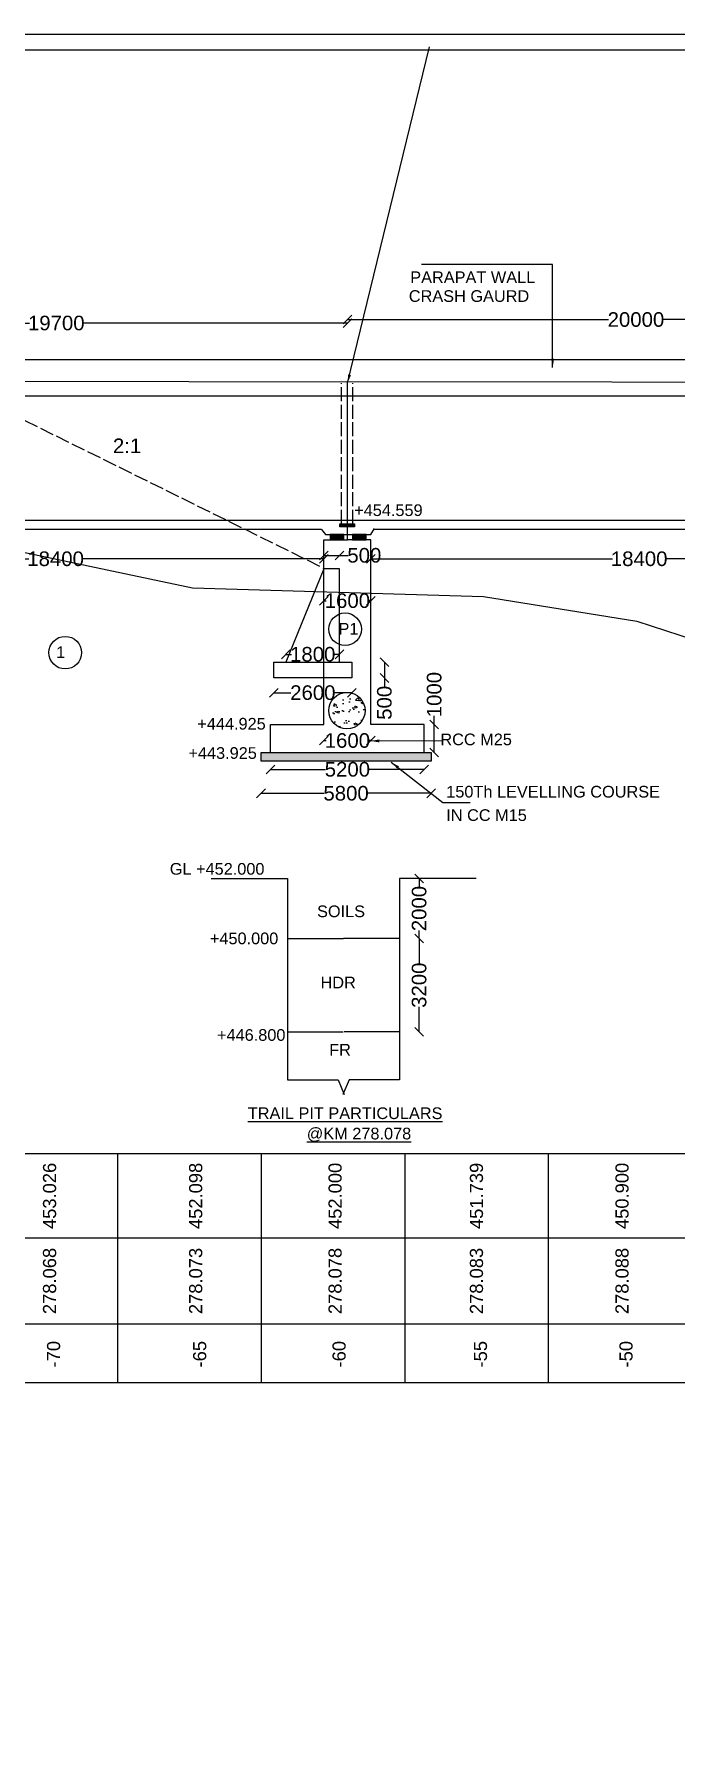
# Model space of a CAD drawing. Header units: millimetres. Extents: x 5124 to 3252586, y 2311 to 45846679.
# Drawn here: x 3027714 to 3049701, y 45787760 to 45846679 of the extents above; entities that cross this region are included whole.
import ezdxf

# ---------------------------------------------------------------- set-up
doc = ezdxf.new("R2010")
doc.units = ezdxf.units.MM
doc.header["$MEASUREMENT"] = 0
doc.linetypes.add('ACAD_ISO02W100', pattern=[15, 12, -3])
for name, color, linetype in [('DIMENSION', 7, 'Continuous'), ('DRAWING', 7, 'Continuous'), ('TEXT', 7, 'Continuous')]:
    doc.layers.add(name, color=color, linetype=linetype)
doc.styles.get("Standard").update_dxf_attribs({"font": 'arial.ttf'})
doc.dimstyles.get("Standard").update_dxf_attribs({"dimtxt": 500, "dimasz": 300, "dimexe": 0.18, "dimexo": 0.0625, "dimgap": 0.09, "dimtad": 0, "dimdec": 0, "dimzin": 0, "dimdsep": 46, "dimtxsty": 'Standard', "dimblk": 'OBLIQUE', "dimcen": 0.09, "dimse1": 1, "dimse2": 1, "dimadec": 0, "dimazin": 0, "dimtfac": 1, "dimtdec": 0, "dimtofl": 0, "dimtmove": 0, "dimatfit": 3, "dimfxl": 1, "dimtolj": 1, "dimtzin": 0, "dimarcsym": 0})

# ---------------------------------------------------------------- blocks, each defined once
blk = doc.blocks.new('_Oblique')
at = {"color": 0, "linetype": 'ByBlock', "lineweight": -2}
blk.add_line((-0.5, -0.5), (0.5, 0.5), dxfattribs=at)
blk = doc.blocks.new('*D17')
at = {"layer": 'Defpoints', "color": 0, "transparency": 16777216}
for p in [(3041081, 45823017), (3041424, 45823017), (3041081, 45822058)]:
    blk.add_point(p, dxfattribs=at)
at = {"layer": 'DIMENSION', "color": 0, "lineweight": -2, "transparency": 16777216}
for p, q in [((3041424, 45823017), (3041424, 45823317)), ((3041424, 45822058), (3041424, 45823017))]:
    blk.add_line(p, q, dxfattribs=at)
at = {"layer": 'DIMENSION', "color": 0, "lineweight": -2, "transparency": 16777216, "xscale": 300, "yscale": 300, "zscale": 300}
for p, rotation in [((3041424, 45823017), 90), ((3041424, 45822058), 270)]:
    blk.add_blockref('_Oblique', p, dxfattribs=dict(at, rotation=rotation))
at = {"layer": 'DIMENSION', "color": 0, "transparency": 16777216, "insert": (3041424, 45824040), "char_height": 500, "attachment_point": 5, "rotation": 90}
blk.add_mtext('\\A1;1000', dxfattribs=at)
blk = doc.blocks.new('*D18')
at = {"layer": 'Defpoints', "color": 0, "transparency": 16777216}
for p in [(3035811, 45822058), (3041081, 45822058), (3041081, 45821475)]:
    blk.add_point(p, dxfattribs=at)
at = {"layer": 'DIMENSION', "color": 0, "lineweight": -2, "transparency": 16777216}
for p, q in [((3035811, 45821475), (3037700, 45821475)), ((3041081, 45821475), (3039192, 45821475))]:
    blk.add_line(p, q, dxfattribs=at)
at = {"layer": 'DIMENSION', "color": 0, "lineweight": -2, "transparency": 16777216, "xscale": 300, "yscale": 300, "zscale": 300, "rotation": 180}
blk.add_blockref('_Oblique', (3035811, 45821475), dxfattribs=at)
at = {"layer": 'DIMENSION', "color": 0, "lineweight": -2, "transparency": 16777216, "xscale": 300, "yscale": 300, "zscale": 300}
blk.add_blockref('_Oblique', (3041081, 45821475), dxfattribs=at)
at = {"layer": 'DIMENSION', "color": 0, "transparency": 16777216, "insert": (3038446, 45821475), "char_height": 500, "attachment_point": 5}
blk.add_mtext('\\A1;5200', dxfattribs=at)
blk = doc.blocks.new('*D19')
at = {"layer": 'Defpoints', "color": 0, "transparency": 16777216}
for p in [(3035485, 45821752), (3041317, 45821752), (3041317, 45820654)]:
    blk.add_point(p, dxfattribs=at)
at = {"layer": 'DIMENSION', "color": 0, "lineweight": -2, "transparency": 16777216}
for p, q in [((3035485, 45820654), (3037655, 45820654)), ((3041317, 45820654), (3039147, 45820654))]:
    blk.add_line(p, q, dxfattribs=at)
at = {"layer": 'DIMENSION', "color": 0, "lineweight": -2, "transparency": 16777216, "xscale": 300, "yscale": 300, "zscale": 300, "rotation": 180}
blk.add_blockref('_Oblique', (3035485, 45820654), dxfattribs=at)
at = {"layer": 'DIMENSION', "color": 0, "lineweight": -2, "transparency": 16777216, "xscale": 300, "yscale": 300, "zscale": 300}
blk.add_blockref('_Oblique', (3041317, 45820654), dxfattribs=at)
at = {"layer": 'DIMENSION', "color": 0, "transparency": 16777216, "insert": (3038401, 45820654), "char_height": 500, "attachment_point": 5}
blk.add_mtext('\\A1;5800', dxfattribs=at)
blk = doc.blocks.new('*D20')
at = {"layer": 'Defpoints', "color": 0, "transparency": 16777216}
for p in [(3035925, 45824609), (3038597, 45824609), (3038597, 45824104)]:
    blk.add_point(p, dxfattribs=at)
at = {"layer": 'DIMENSION', "color": 0, "lineweight": -2, "transparency": 16777216}
for p, q in [((3035925, 45824104), (3036511, 45824104)), ((3038597, 45824104), (3038011, 45824104))]:
    blk.add_line(p, q, dxfattribs=at)
at = {"layer": 'DIMENSION', "color": 0, "lineweight": -2, "transparency": 16777216, "xscale": 300, "yscale": 300, "zscale": 300, "rotation": 180}
blk.add_blockref('_Oblique', (3035925, 45824104), dxfattribs=at)
at = {"layer": 'DIMENSION', "color": 0, "lineweight": -2, "transparency": 16777216, "xscale": 300, "yscale": 300, "zscale": 300}
blk.add_blockref('_Oblique', (3038597, 45824104), dxfattribs=at)
at = {"layer": 'DIMENSION', "color": 0, "transparency": 16777216, "insert": (3037261, 45824104), "char_height": 500, "attachment_point": 5}
blk.add_mtext('\\A1;2600', dxfattribs=at)
blk = doc.blocks.new('*D21')
at = {"layer": 'Defpoints', "color": 0, "transparency": 16777216}
for p in [(3038523, 45825150), (3038597, 45824609), (3039716, 45824609)]:
    blk.add_point(p, dxfattribs=at)
at = {"layer": 'DIMENSION', "color": 0, "lineweight": -2, "transparency": 16777216}
for p, q in [((3039716, 45825150), (3039716, 45824609)), ((3039716, 45824609), (3039716, 45824309))]:
    blk.add_line(p, q, dxfattribs=at)
at = {"layer": 'DIMENSION', "color": 0, "lineweight": -2, "transparency": 16777216, "xscale": 300, "yscale": 300, "zscale": 300}
for p, rotation in [((3039716, 45825150), 90), ((3039716, 45824609), 270)]:
    blk.add_blockref('_Oblique', p, dxfattribs=dict(at, rotation=rotation))
at = {"layer": 'DIMENSION', "color": 0, "transparency": 16777216, "insert": (3039716, 45823758), "char_height": 500, "attachment_point": 5, "rotation": 90}
blk.add_mtext('\\A1;500', dxfattribs=at)
blk = doc.blocks.new('*D22')
at = {"layer": 'Defpoints', "color": 0, "transparency": 16777216}
for p in [(3037641, 45828248), (3039251, 45828248), (3039251, 45827258)]:
    blk.add_point(p, dxfattribs=at)
at = {"layer": 'DIMENSION', "color": 0, "lineweight": -2, "transparency": 16777216}
for p, q in [((3037641, 45827258), (3037724, 45827258)), ((3039251, 45827258), (3039168, 45827258))]:
    blk.add_line(p, q, dxfattribs=at)
at = {"layer": 'DIMENSION', "color": 0, "lineweight": -2, "transparency": 16777216, "xscale": 300, "yscale": 300, "zscale": 300, "rotation": 180}
blk.add_blockref('_Oblique', (3037641, 45827258), dxfattribs=at)
at = {"layer": 'DIMENSION', "color": 0, "lineweight": -2, "transparency": 16777216, "xscale": 300, "yscale": 300, "zscale": 300}
blk.add_blockref('_Oblique', (3039251, 45827258), dxfattribs=at)
at = {"layer": 'DIMENSION', "color": 0, "transparency": 16777216, "insert": (3038446, 45827258), "char_height": 500, "attachment_point": 5}
blk.add_mtext('\\A1;1600', dxfattribs=at)
blk = doc.blocks.new('*D23')
at = {"layer": 'Defpoints', "color": 0, "transparency": 16777216}
for p in [(3038175, 45825420), (3036340, 45825150), (3038175, 45825150)]:
    blk.add_point(p, dxfattribs=at)
at = {"layer": 'DIMENSION', "color": 0, "lineweight": -2, "transparency": 16777216}
for p, q in [((3036340, 45825420), (3036535, 45825420)), ((3038175, 45825420), (3037980, 45825420))]:
    blk.add_line(p, q, dxfattribs=at)
at = {"layer": 'DIMENSION', "color": 0, "lineweight": -2, "transparency": 16777216, "xscale": 300, "yscale": 300, "zscale": 300, "rotation": 180}
blk.add_blockref('_Oblique', (3036340, 45825420), dxfattribs=at)
at = {"layer": 'DIMENSION', "color": 0, "lineweight": -2, "transparency": 16777216, "xscale": 300, "yscale": 300, "zscale": 300}
blk.add_blockref('_Oblique', (3038175, 45825420), dxfattribs=at)
at = {"layer": 'DIMENSION', "color": 0, "transparency": 16777216, "insert": (3037258, 45825420), "char_height": 500, "attachment_point": 5}
blk.add_mtext('\\A1;1800', dxfattribs=at)
blk = doc.blocks.new('*D24')
at = {"layer": 'Defpoints', "color": 0, "transparency": 16777216}
for p in [(3037641, 45828347), (3038175, 45828813), (3038175, 45828347)]:
    blk.add_point(p, dxfattribs=at)
at = {"layer": 'DIMENSION', "color": 0, "lineweight": -2, "transparency": 16777216}
for p, q in [((3037641, 45828813), (3038175, 45828813)), ((3038175, 45828813), (3038475, 45828813))]:
    blk.add_line(p, q, dxfattribs=at)
at = {"layer": 'DIMENSION', "color": 0, "lineweight": -2, "transparency": 16777216, "xscale": 300, "yscale": 300, "zscale": 300, "rotation": 180}
blk.add_blockref('_Oblique', (3037641, 45828813), dxfattribs=at)
at = {"layer": 'DIMENSION', "color": 0, "lineweight": -2, "transparency": 16777216, "xscale": 300, "yscale": 300, "zscale": 300}
blk.add_blockref('_Oblique', (3038175, 45828813), dxfattribs=at)
at = {"layer": 'DIMENSION', "color": 0, "transparency": 16777216, "insert": (3039027, 45828813), "char_height": 500, "attachment_point": 5}
blk.add_mtext('\\A1;500', dxfattribs=at)
blk = doc.blocks.new('*D27')
at = {"layer": 'Defpoints', "color": 0, "transparency": 16777216}
for p in [(3037641, 45823017), (3039251, 45823017), (3039251, 45822463)]:
    blk.add_point(p, dxfattribs=at)
at = {"layer": 'DIMENSION', "color": 0, "lineweight": -2, "transparency": 16777216}
for p, q in [((3037641, 45822463), (3037724, 45822463)), ((3039251, 45822463), (3039168, 45822463))]:
    blk.add_line(p, q, dxfattribs=at)
at = {"layer": 'DIMENSION', "color": 0, "lineweight": -2, "transparency": 16777216, "xscale": 300, "yscale": 300, "zscale": 300, "rotation": 180}
blk.add_blockref('_Oblique', (3037641, 45822463), dxfattribs=at)
at = {"layer": 'DIMENSION', "color": 0, "lineweight": -2, "transparency": 16777216, "xscale": 300, "yscale": 300, "zscale": 300}
blk.add_blockref('_Oblique', (3039251, 45822463), dxfattribs=at)
at = {"layer": 'DIMENSION', "color": 0, "transparency": 16777216, "insert": (3038446, 45822463), "char_height": 500, "attachment_point": 5}
blk.add_mtext('\\A1;1600', dxfattribs=at)
blk = doc.blocks.new('*D60')
at = {"layer": 'Defpoints', "color": 0, "transparency": 16777216}
for p in [(2750615, 45825053), (3156961, 45824512), (3158080, 45824512)]:
    blk.add_point(p, dxfattribs=at)
at = {"layer": 'DIMENSION', "color": 0, "lineweight": -2, "transparency": 16777216}
for p, q in [((3156961, 45825053), (3156961, 45824512)), ((3156961, 45824512), (3156961, 45824212))]:
    blk.add_line(p, q, dxfattribs=at)
at = {"layer": 'DIMENSION', "color": 0, "lineweight": -2, "transparency": 16777216, "xscale": 300, "yscale": 300, "zscale": 300}
for p, rotation in [((3156961, 45825053), 90), ((3156961, 45824512), 270)]:
    blk.add_blockref('_Oblique', p, dxfattribs=dict(at, rotation=rotation))
at = {"layer": 'DIMENSION', "color": 0, "transparency": 16777216, "insert": (3156961, 45823660), "char_height": 500, "attachment_point": 5, "rotation": 90}
blk.add_mtext('\\A1;500', dxfattribs=at)
blk = doc.blocks.new('*D65')
at = {"layer": 'Defpoints', "color": 0, "lineweight": -2, "transparency": 16777216}
for p, q in [((3019243, 45828694), (3027525, 45828694)), ((3037641, 45828694), (3029359, 45828694))]:
    blk.add_line(p, q, dxfattribs=at)
at = {"layer": 'Defpoints', "color": 0, "transparency": 16777216}
for p in [(3019243, 45828984), (3037641, 45828984), (3037641, 45828694)]:
    blk.add_point(p, dxfattribs=at)
at = {"layer": 'Defpoints', "color": 0, "lineweight": -2, "transparency": 16777216, "xscale": 300, "yscale": 300, "zscale": 300, "rotation": 180}
blk.add_blockref('_Oblique', (3019243, 45828694), dxfattribs=at)
at = {"layer": 'Defpoints', "color": 0, "lineweight": -2, "transparency": 16777216, "xscale": 300, "yscale": 300, "zscale": 300}
blk.add_blockref('_Oblique', (3037641, 45828694), dxfattribs=at)
at = {"layer": 'Defpoints', "color": 0, "transparency": 16777216, "insert": (3028442, 45828694), "char_height": 500, "attachment_point": 5}
blk.add_mtext('\\A1;18400', dxfattribs=at)
blk = doc.blocks.new('*D66')
at = {"layer": 'Defpoints', "color": 0, "lineweight": -2, "transparency": 16777216}
for p, q in [((3039251, 45828694), (3047534, 45828694)), ((3057649, 45828694), (3049367, 45828694))]:
    blk.add_line(p, q, dxfattribs=at)
at = {"layer": 'Defpoints', "color": 0, "transparency": 16777216}
for p in [(3039251, 45828984), (3057649, 45828984), (3057649, 45828694)]:
    blk.add_point(p, dxfattribs=at)
at = {"layer": 'Defpoints', "color": 0, "lineweight": -2, "transparency": 16777216, "xscale": 300, "yscale": 300, "zscale": 300, "rotation": 180}
blk.add_blockref('_Oblique', (3039251, 45828694), dxfattribs=at)
at = {"layer": 'Defpoints', "color": 0, "lineweight": -2, "transparency": 16777216, "xscale": 300, "yscale": 300, "zscale": 300}
blk.add_blockref('_Oblique', (3057649, 45828694), dxfattribs=at)
at = {"layer": 'Defpoints', "color": 0, "transparency": 16777216, "insert": (3048450, 45828694), "char_height": 500, "attachment_point": 5}
blk.add_mtext('\\A1;18400', dxfattribs=at)
blk = doc.blocks.new('*D74')
at = {"layer": 'Defpoints', "color": 0, "lineweight": -2, "transparency": 16777216}
for p, q in [((3018478, 45836778), (3027549, 45836778)), ((3038452, 45836778), (3029382, 45836778))]:
    blk.add_line(p, q, dxfattribs=at)
at = {"layer": 'Defpoints', "color": 0, "transparency": 16777216}
for p in [(3038452, 45836778), (3018478, 45836539), (3038452, 45836539)]:
    blk.add_point(p, dxfattribs=at)
at = {"layer": 'Defpoints', "color": 0, "lineweight": -2, "transparency": 16777216, "xscale": 300, "yscale": 300, "zscale": 300, "rotation": 180}
blk.add_blockref('_Oblique', (3018478, 45836778), dxfattribs=at)
at = {"layer": 'Defpoints', "color": 0, "lineweight": -2, "transparency": 16777216, "xscale": 300, "yscale": 300, "zscale": 300}
blk.add_blockref('_Oblique', (3038452, 45836778), dxfattribs=at)
at = {"layer": 'Defpoints', "color": 0, "transparency": 16777216, "insert": (3028465, 45836778), "char_height": 500, "attachment_point": 5}
blk.add_mtext('\\A1;19700', dxfattribs=at)
blk = doc.blocks.new('*D75')
at = {"layer": 'Defpoints', "color": 0, "lineweight": -2, "transparency": 16777216}
for p, q in [((3038452, 45836898), (3047396, 45836898)), ((3058229, 45836898), (3049285, 45836898))]:
    blk.add_line(p, q, dxfattribs=at)
at = {"layer": 'Defpoints', "color": 0, "transparency": 16777216}
for p in [(3038452, 45836778), (3058229, 45836898), (3058229, 45836778)]:
    blk.add_point(p, dxfattribs=at)
at = {"layer": 'Defpoints', "color": 0, "lineweight": -2, "transparency": 16777216, "xscale": 300, "yscale": 300, "zscale": 300, "rotation": 180}
blk.add_blockref('_Oblique', (3038452, 45836898), dxfattribs=at)
at = {"layer": 'Defpoints', "color": 0, "lineweight": -2, "transparency": 16777216, "xscale": 300, "yscale": 300, "zscale": 300}
blk.add_blockref('_Oblique', (3058229, 45836898), dxfattribs=at)
at = {"layer": 'Defpoints', "color": 0, "transparency": 16777216, "insert": (3048340, 45836898), "char_height": 500, "attachment_point": 5}
blk.add_mtext('\\A1;20000', dxfattribs=at)
blk = doc.blocks.new('*D85')
at = {"layer": 'Defpoints', "color": 0, "transparency": 16777216}
for p in [(3040238, 45817733), (3040907, 45817733), (3040223, 45815673)]:
    blk.add_point(p, dxfattribs=at)
at = {"layer": 'DIMENSION', "color": 0, "lineweight": -2, "transparency": 16777216}
for p, q in [((3040907, 45817733), (3040907, 45817453)), ((3040907, 45815673), (3040907, 45815953))]:
    blk.add_line(p, q, dxfattribs=at)
at = {"layer": 'DIMENSION', "color": 0, "lineweight": -2, "transparency": 16777216, "xscale": 300, "yscale": 300, "zscale": 300}
for p, rotation in [((3040907, 45817733), 90), ((3040907, 45815673), 270)]:
    blk.add_blockref('_Oblique', p, dxfattribs=dict(at, rotation=rotation))
at = {"layer": 'DIMENSION', "color": 0, "transparency": 16777216, "insert": (3040907, 45816703), "char_height": 500, "attachment_point": 5, "rotation": 90}
blk.add_mtext('\\A1;2000', dxfattribs=at)
blk = doc.blocks.new('*D86')
at = {"layer": 'Defpoints', "color": 0, "transparency": 16777216}
for p in [(3040238, 45815673), (3040907, 45815673), (3040238, 45812475)]:
    blk.add_point(p, dxfattribs=at)
at = {"layer": 'DIMENSION', "color": 0, "lineweight": -2, "transparency": 16777216}
for p, q in [((3040907, 45815673), (3040907, 45814820)), ((3040907, 45812475), (3040907, 45813329))]:
    blk.add_line(p, q, dxfattribs=at)
at = {"layer": 'DIMENSION', "color": 0, "lineweight": -2, "transparency": 16777216, "xscale": 300, "yscale": 300, "zscale": 300}
for p, rotation in [((3040907, 45815673), 90), ((3040907, 45812475), 270)]:
    blk.add_blockref('_Oblique', p, dxfattribs=dict(at, rotation=rotation))
at = {"layer": 'DIMENSION', "color": 0, "transparency": 16777216, "insert": (3040907, 45814074), "char_height": 500, "attachment_point": 5, "rotation": 90}
blk.add_mtext('\\A1;3200', dxfattribs=at)

msp = doc.modelspace()

# ---------------------------------------------------------------- hatches: boundary and pattern name
at = {"layer": 'DRAWING'}
for points in [[(3038320.4, 45829534.6), (3037852.4, 45829534.6), (3037852.4, 45829349.4), (3038320.4, 45829349.4)], [(3039093, 45829534.6), (3038625.1, 45829534.6), (3038625.1, 45829349.4), (3039093, 45829349.4)], [(3041316.7, 45822057.9), (3035484.8, 45822057.9), (3035484.8, 45821752.3), (3041316.7, 45821752.3)]]:
    msp.add_hatch(color=256, dxfattribs=at).paths.add_polyline_path(points)
h = msp.add_hatch(color=256, dxfattribs=at)
h.paths.add_polyline_path([(3038687.7, 45829898.6), (3038446.5, 45829898.6), (3038446.5, 45829794.1), (3038687.7, 45829794.1)])
h.paths.add_polyline_path([(3038446.5, 45829898.6), (3038181.8, 45829898.6), (3038181.8, 45829794.1), (3038446.5, 45829794.1)])
h = msp.add_hatch(dxfattribs=at)
h.set_pattern_fill('AR-CONC', color=256, scale=100, style=0)
h.set_pattern_definition([(50, (19485.3, -2020.8), (717.2601826, -62.752135), [75, -825]), (355, (19485.3, -2020.8), (-138.751334, 752.192134), [60, -660]), (100.4514, (19545.1, -2026.05), (578.509382, 689.439542), [63.74019, -701.142112]), (46.1842, (19485.3, -1820.8), (1067.241049, -165.519014), [112.5, -1237.5]), (96.6356, (19574.2, -1834.6), (934.662706, 974.11787), [95.610288, -1051.713]), (351.1842, (19485.3, -1820.8), (934.661945, 974.1186), [90, -990]), (21, (19585.3, -1870.8), (596.907052, -402.618891), [75, -825]), (326, (19585.3, -1870.8), (243.315332, 725.150045), [60, -660]), (71.4514, (19635.04, -1904.4), (840.222629, 322.530497), [63.74019, -701.142112]), (37.5, (19485.3, -2020.82), (12.1598553, 332.8938538), [0, -652, 0, -670, 0, -662.5]), (7.5, (19485.3, -2020.8), (263.0695374, 394.411712), [0, -382, 0, -637, 0, -252.5]), (327.5, (19262.3, -2020.82), (533.8224362, -22.5548717), [0, -250, 0, -780, 0, -1035]), (317.5, (19162.3, -2020.8), (583.1861693, 100.1049823), [0, -325, 0, -518, 0, -735])])
h.paths.add_polyline_path([(3039053.3, 45823488.9, 1), (3037809.5, 45823488.9, 1)])

# ---------------------------------------------------------------- linework, layer by layer
at = {"layer": 'DIMENSION'}
for points in [[(3018294, 45834283.1), (3178114.6, 45834283.1), (3178114.6, 45834645.7)], [(3038175, 45825150), (3038175, 45828347), (3037641, 45828347), (3036340, 45825150)]]:
    msp.add_lwpolyline(points, dxfattribs=at)
for centre in [(3038368.9, 45826280.6), (3028772.4, 45825477.5)]:
    msp.add_circle(centre, 558.5, dxfattribs=at)
at = {"layer": 'DRAWING'}
for points in [[(3235483.2, 45846678.7), (2993828.2, 45846678.7), (2993828.2, 45712015.7), (3235483.2, 45712015.7)], [(3018478.3, 45835531.2), (3178114.6, 45835531.2), (3178114.6, 45834645.7), (3018478.3, 45834775.2)], [(3037852.4, 45829349.4), (3038320.4, 45829349.4), (3038320.4, 45829534.6), (3037852.4, 45829534.6)], [(3038181.8, 45829898.6), (3038687.7, 45829898.6), (3038687.7, 45829794.1), (3038181.8, 45829794.1)], [(3038625.1, 45829349.4), (3039093, 45829349.4), (3039093, 45829534.6), (3038625.1, 45829534.6)], [(3035925.3, 45825150), (3038597.4, 45825150), (3038597.4, 45824609.1), (3035925.3, 45824609.1)], [(3035484.8, 45822057.9), (3041316.7, 45822057.9), (3041316.7, 45821752.3), (3035484.8, 45821752.3)], [(2994867.2, 45808300.7), (3198954.6, 45808300.7), (3198954.6, 45800440.5), (2994867.2, 45800440.5)], [(2994867.2, 45805415.5), (3190595.5, 45805415.5), (3190595.5, 45802449.2), (2994867.2, 45802449.2)]]:
    msp.add_lwpolyline(points, close=True, dxfattribs=at)
for points in [[(3019443, 45846148.3), (3092174.4, 45846148.3)], [(3038446.1, 45829349.4), (3038450.5, 45834717)], [(3008344.6, 45833258.2), (3013441.9, 45831532.1), (3018489.7, 45830791.2), (3033138.9, 45827702.9), (3043107.9, 45827398.9), (3048371.3, 45826563.1), (3053282.3, 45824957.4), (3057414.6, 45824668), (3063206.5, 45824712), (3068315.6, 45822864.4), (3073578.9, 45822820.4), (3078083.7, 45823677.5), (3085483.2, 45823743.5), (3093072, 45824227.9)], [(2997724.9, 45830023.8), (3198820.7, 45830023.8)], [(3037556.9, 45829703.4), (3019353.4, 45829703.4)], [(3037556.9, 45829703.4), (3037701.5, 45829534.2), (3037852.4, 45829534.6)], [(3038320.4, 45829534.6), (3038625.1, 45829534.6), (3039253.8, 45829534.6), (3039373.8, 45829738.6)], [(3057355.5, 45829703.4), (3039353.1, 45829703.4)], [(3035811.3, 45822057.9), (3035811.3, 45823017.3), (3037641, 45823017.3), (3037641, 45829349.4), (3038446.1, 45829349.4)], [(3041080.9, 45822057.9), (3041080.9, 45823017.3), (3039251.2, 45823017.3), (3039251.2, 45829349.4), (3038446.1, 45829349.4)], [(3033776.4, 45817733.2), (3036397.8, 45817733.2), (3036397.8, 45810826), (3038126.6, 45810826), (3038341.6, 45810330.4)], [(3042859.6, 45817733.2), (3040238.2, 45817733.2), (3040238.2, 45810826), (3038509.4, 45810826), (3038294.4, 45810330.4)], [(3036413.3, 45815673.4), (3038318, 45815673.4)], [(3040222.7, 45815673.4), (3038318, 45815673.4)], [(3036397.8, 45812475.5), (3038302.5, 45812475.5)], [(3040238.2, 45812475.5), (3038333.5, 45812475.5)], [(3030560.2, 45808300.7), (3030560.2, 45800440.5)], [(3035485.4, 45808300.7), (3035485.4, 45800440.5)], [(3040410.7, 45808300.7), (3040410.7, 45800440.5)], [(3045335.9, 45808300.7), (3045335.9, 45800440.5)]]:
    msp.add_lwpolyline(points, dxfattribs=at)
at = {"layer": 'DRAWING', "linetype": 'ACAD_ISO02W100', "ltscale": 40}
for points in [[(3024693.2, 45834770.1), (3037641, 45828371.9)], [(3038245.7, 45829898.6), (3038249.6, 45834716.8)], [(3038632.9, 45829898.6), (3038636.8, 45834716.8)]]:
    msp.add_lwpolyline(points, dxfattribs=at)
at = {"layer": 'DRAWING'}
msp.add_circle((3038431.4, 45823488.9), 621.9, dxfattribs=at)

# ---------------------------------------------------------------- texts
at = {"layer": 'DIMENSION'}
for s, height, p in [('PARAPAT WALL ', 400, (3040602.6, 45838149.4)), ('CRASH GAURD', 400, (3040552.2, 45837505.2)), ('2:1', 500, (3030407.8, 45832320.7)), ('+454.559', 400, (3038680, 45830163)), ('P1', 400, (3038142.1, 45826097.7)), ('1', 400, (3028463.3, 45825294.7)), ('+444.925', 400, (3033300.7, 45822839.9)), ('RCC M25', 400, (3041634.2, 45822302.8)), ('+443.925', 400, (3032995.6, 45821836.1)), ('150Th LEVELLING COURSE', 400, (3041835.9, 45820510.4)), ('IN CC M15', 400, (3041835.9, 45819707.2)), ('GL +452.000', 400, (3032356.7, 45817864.4)), ('SOILS', 400, (3037406.4, 45816408.2)), ('+450.000', 400, (3033731.8, 45815479.5)), ('HDR', 400, (3037525.6, 45813967.2)), ('+446.800', 400, (3033976.6, 45812167.9)), ('FR', 400, (3037821.7, 45811661.8)), ('%%UTRAIL PIT PARTICULARS', 400, (3035031.6, 45809484.4)), ('%%U@KM 278.078', 400, (3037053.9, 45808787.3))]:
    msp.add_text(s, height=height, dxfattribs=at).set_placement(p)
at = {"layer": 'TEXT'}
for s, p in [('453.026', (3028459.4, 45805713.6)), ('452.098', (3033469.2, 45805713.6)), ('452.000', (3038249.6, 45805713.6)), ('451.739', (3043096.5, 45805713.6)), ('450.900', (3048087.2, 45805713.6)), ('278.068', (3028459.4, 45802796.4)), ('278.073', (3033469.2, 45802796.4)), ('278.078', (3038249.6, 45802796.4)), ('278.083', (3043096.5, 45802796.4)), ('278.088', (3048087.2, 45802796.4)), ('-70', (3028596.6, 45800967.1)), ('-65', (3033606.4, 45800967.1)), ('-60', (3038386.7, 45800967.1)), ('-55', (3043233.7, 45800967.1)), ('-50', (3048224.4, 45800967.1))]:
    msp.add_text(s, height=450, rotation=90, dxfattribs=at).set_placement(p)

# ---------------------------------------------------------------- dimensions: what is measured, and where the dimension line sits
at = {"layer": 'Defpoints'}
for base, p1, p2, text, picture, middle in [((3058228.5, 45836897.9), (3038451.9, 45836778.1), (3058228.5, 45836778.1), '20000', '*D75', (3048340.2, 45836897.9)), ((3038451.9, 45836778.1), (3018478.3, 45836539.3), (3038451.9, 45836539.3), '19700', '*D74', (3028465.1, 45836778.1)), ((3037641, 45828694.4), (3019243, 45828984.1), (3037641, 45828984.1), '18400', '*D65', (3028442, 45828694.4)), ((3057649.2, 45828694.4), (3039251.2, 45828984.1), (3057649.2, 45828984.1), '18400', '*D66', (3048450.2, 45828694.4))]:
    dim = msp.add_linear_dim(base=base, p1=p1, p2=p2, text=text, dimstyle='Standard', dxfattribs=at)
    dim.commit()
    dim.dimension.update_dxf_attribs({"geometry": picture, "text_midpoint": middle})
at = {"layer": 'DIMENSION'}
for base, p1, p2, text, picture, middle in [((3038175, 45828813.4), (3037641, 45828347), (3038175, 45828347), '500', '*D24', (3039026.6, 45828813.4)), ((3039251.2, 45827258.3), (3037641, 45828248.2), (3039251.2, 45828248.2), '1600', '*D22', (3038446.1, 45827258.3)), ((3038175, 45825419.9), (3036340, 45825150), (3038175, 45825150), '1800', '*D23', (3037257.5, 45825419.9)), ((3038597.4, 45824104.1), (3035925.3, 45824609.1), (3038597.4, 45824609.1), '2600', '*D20', (3037261.3, 45824104.1)), ((3039251.2, 45822463.2), (3037641, 45823017.3), (3039251.2, 45823017.3), '1600', '*D27', (3038446.1, 45822463.2)), ((3041080.9, 45821475), (3035811.3, 45822057.9), (3041080.9, 45822057.9), '5200', '*D18', (3038446.1, 45821475)), ((3041316.7, 45820653.8), (3035484.8, 45821752.3), (3041316.7, 45821752.3), '5800', '*D19', (3038400.8, 45820653.8))]:
    dim = msp.add_linear_dim(base=base, p1=p1, p2=p2, text=text, dimstyle='Standard', dxfattribs=at)
    dim.commit()
    dim.dimension.update_dxf_attribs({"geometry": picture, "text_midpoint": middle})
for base, p1, p2, text, picture, middle in [((3156961.4, 45824511.9), (2750615.4, 45825052.9), (3158080, 45824511.9), '500', '*D60', (3156961.4, 45823660.3)), ((3039716, 45824609.1), (3038522.5, 45825150), (3038597.4, 45824609.1), '500', '*D21', (3039716, 45823757.5)), ((3041424, 45823017.3), (3041080.9, 45822057.9), (3041080.9, 45823017.3), '1000', '*D17', (3041424, 45824039.6)), ((3040906.9, 45817733.2), (3040222.7, 45815673.4), (3040238.2, 45817733.2), '2000', '*D85', (3040906.9, 45816703.3)), ((3040906.9, 45815673.4), (3040238.2, 45812475.5), (3040238.2, 45815673.4), '3200', '*D86', (3040906.9, 45814074.4))]:
    dim = msp.add_linear_dim(base=base, p1=p1, p2=p2, angle=90, text=text, dimstyle='Standard', dxfattribs=at)
    dim.commit()
    dim.dimension.update_dxf_attribs({"geometry": picture, "text_midpoint": middle})

# ---------------------------------------------------------------- leaders
for points in [[(3039238.3, 45822449.5), (3041685.1, 45822463.6)], [(3039949.1, 45821722.7), (3041719.7, 45820340.4), (3042661, 45820340.4)]]:
    msp.add_leader(points, dimstyle='Standard', override={"dimgap": 0.09, "dimtad": 0}, dxfattribs=at)
at = {"layer": 'DRAWING'}
for points in [[(3038450.5, 45834717), (3041260.2, 45846247.1)], [(3045484, 45835253.9), (3045484, 45838790.8), (3040982.4, 45838790.8)]]:
    msp.add_leader(points, dimstyle='Standard', override={"dimgap": 0.09, "dimtad": 0}, dxfattribs=at)

doc.saveas('drawing.dxf')
